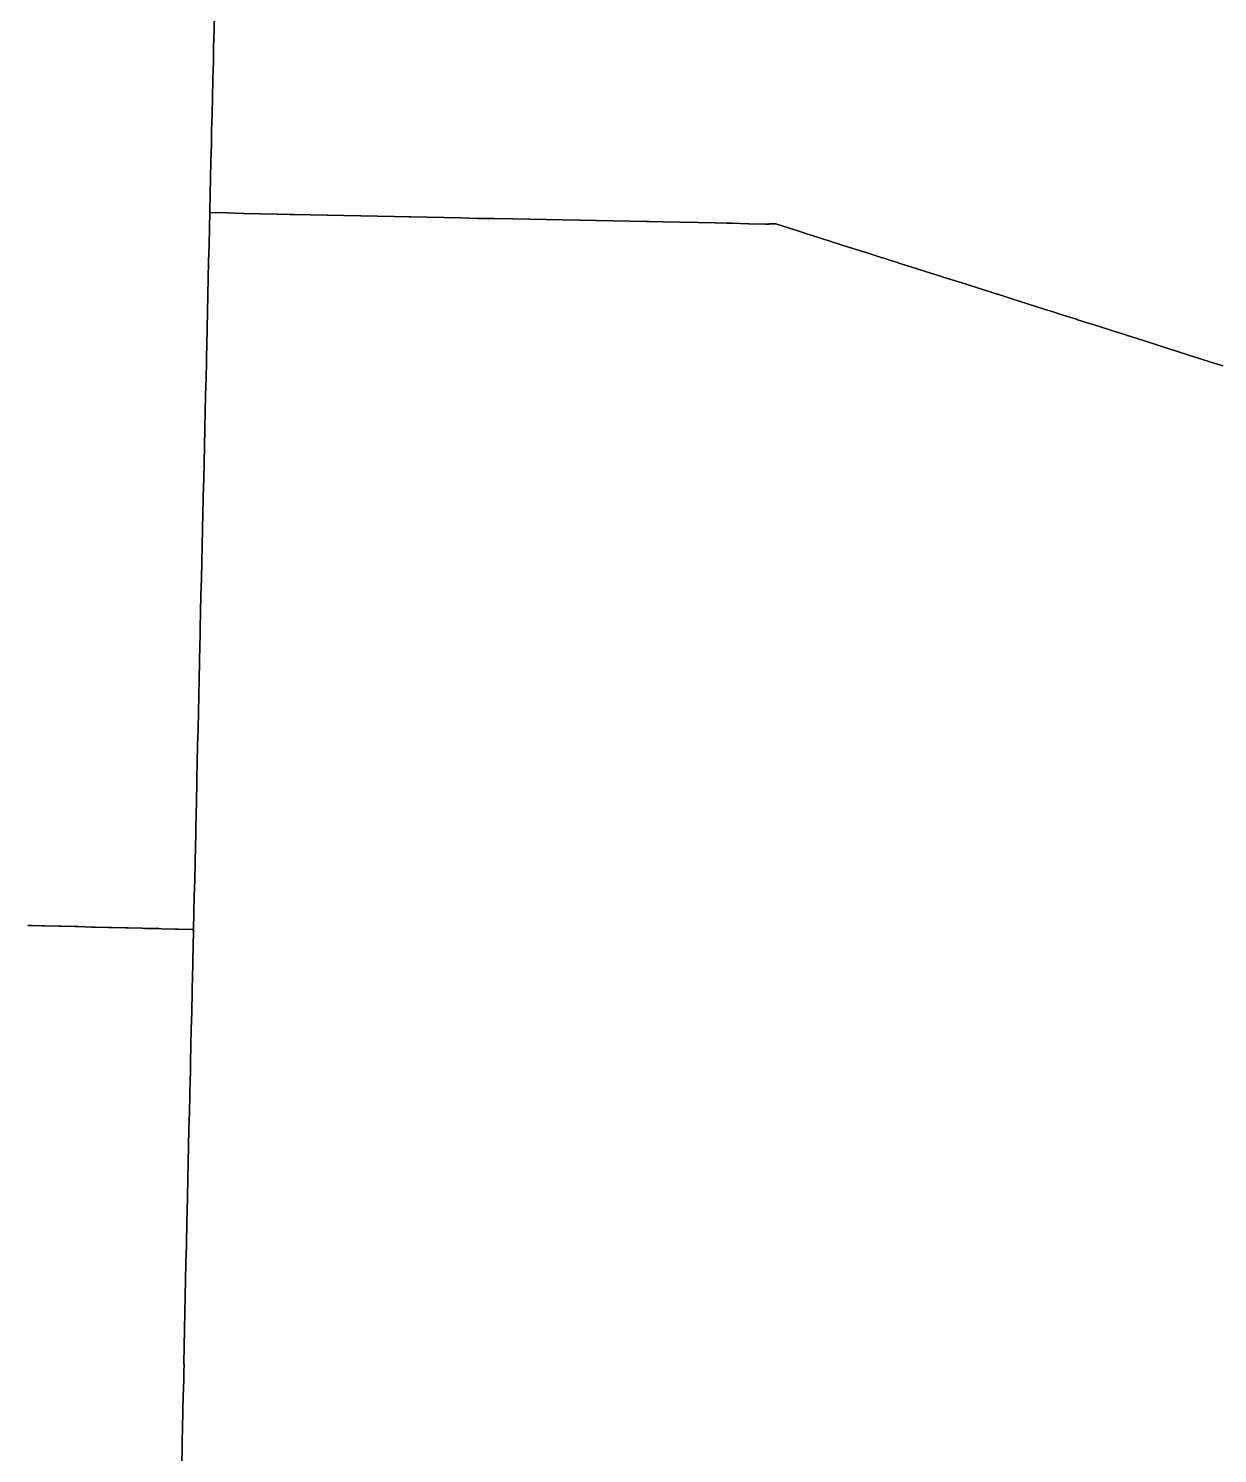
# Model space of a CAD drawing. Header units: inches. Extents: x 141448 to 685535, y 3466439 to 4099221.
# Drawn here: x 267007 to 381491, y 3645095 to 3782327 of the extents above; entities that cross this region are included whole.
import ezdxf

# ---------------------------------------------------------------- set-up
doc = ezdxf.new("R2010")
doc.units = ezdxf.units.IN
doc.header["$MEASUREMENT"] = 0
doc.layers.add('az_county', color=7, linetype='Continuous')

msp = doc.modelspace()

# ---------------------------------------------------------------- linework, layer by layer
at = {"layer": 'az_county'}
for points in [[(284914.71875, 3783765.25), (284876.3125, 3782156.5), (284876.09375, 3782146), (284834.71875, 3780541.25), (284804.96875, 3778935.5), (284796.5625, 3778479.25), (284790.6875, 3778479.5), (284762.96875, 3777324.75), (284722.5625, 3775708.75), (284682.46875, 3774102.25), (284643.25, 3772476.5), (284611.75, 3771167.5), (284611.65625, 3771160), (284574.15625, 3769548.75), (284536.75, 3767941.75), (284499.34375, 3766330.25), (284461.90625, 3764720.25), (284460.21875, 3764646), (284459.21875, 3764616), (284460.125, 3764603.5), (284424.90625, 3763113), (284387.90625, 3761497.5), (284352.625, 3759878.25), (284352.40625, 3759871), (284316.875, 3758292.5), (284316.59375, 3758281), (284281.78125, 3756656), (284246.375, 3755057.5), (284246.1875, 3755048), (284214.59375, 3753458.25), (284214.375, 3753450.5), (284180.0625, 3751844.5), (284156.5625, 3750752), (284143.65625, 3750237), (284143.5625, 3750231), (284106.5625, 3748621), (284065.4375, 3747012), (284065.25, 3747004), (284027.90625, 3745406.25), (284027.625, 3745395.75), (283990.90625, 3743793.75), (283990.625, 3743783.75), (283947.3125, 3742138), (283947.125, 3742128), (283911.125, 3740538.25), (283873.625, 3738928.75), (283834.78125, 3737313.75), (283826.59375, 3736888.75), (283796.28125, 3735696), (283755.5, 3734088.75), (283727.875, 3732588.25), (283697.5, 3730978.25), (283652.5, 3729375), (283611.78125, 3727766.25), (283575.28125, 3726158), (283541.21875, 3724546.5), (283527.90625, 3723753.25), (283515.71875, 3723025.5), (283515.03125, 3722946), (283478.3125, 3721332), (283478.03125, 3721314.75), (283436.21875, 3719717.5), (283436.125, 3719711.5), (283407.125, 3718107), (283407.03125, 3718098.5), (283366.03125, 3716496.75), (283365.625, 3716484.25), (283334.3125, 3714890.5), (283334.125, 3714880.5), (283294.8125, 3713275), (283294.625, 3713266), (283254.625, 3711669), (283254.53125, 3711659.75), (283220.8125, 3710059.75), (283220.53125, 3710043.5), (283201.21875, 3709162.5), (283208.21875, 3709162.25), (283191.21875, 3708431.75), (283172.3125, 3707619.5), (283154.90625, 3706822.25), (283119.9375, 3705214), (283107.75, 3704652.25), (283083.65625, 3703621.75), (283046.09375, 3702009.75), (283043.59375, 3701902.5), (283009.875, 3700394.25), (282989.59375, 3699487.5), (282972.96875, 3698798), (282934.21875, 3697189.75), (282933.8125, 3697173), (282898, 3695562.75), (282784, 3695566.25), (282774.625, 3695566.5), (281425.375, 3695595), (281174.375, 3695602.25), (281159.375, 3695602.5), (279817.09375, 3695633.75), (279562.09375, 3695643), (279535.78125, 3695643.25), (278991.78125, 3695648), (278205.34375, 3695661.75), (277948.75, 3695671), (277931.0625, 3695671.75), (276593.34375, 3695703.75), (276342.53125, 3695710.25), (276330.625, 3695710.5), (274989.125, 3695742.5), (274735.3125, 3695751), (274715.3125, 3695751.75), (273399.09375, 3695782.75), (273104.28125, 3695791.5), (271786.59375, 3695831.25), (271780.09375, 3695831.25), (271499.6875, 3695841.5), (270146.75, 3695872.25), (270133.0625, 3695872.75), (269904.0625, 3695878.25), (268518.53125, 3695912.75), (268278.625, 3695918.75), (267360.4375, 3695927.25), (266931.3125, 3695934.75)], [(382003.21875, 3749840.75), (381063.09375, 3750133), (380670.6875, 3750258.75), (379133.75, 3750748.75), (379111.84375, 3750755.25), (377452.3125, 3751285.75), (376525.59375, 3751576.25), (375930, 3751765), (375923.28125, 3751767.25), (374366.65625, 3752266.25), (372812.9375, 3752761.25), (372763.03125, 3752777.75), (372754.21875, 3752780.75), (371290.59375, 3753256.75), (371205.1875, 3753284.75), (369604.96875, 3753786.75), (369599.46875, 3753788.5), (368012.53125, 3754285.75), (368006.125, 3754287.75), (366404.3125, 3754795.5), (365662.90625, 3755032.25), (364809.375, 3755304.75), (363209.625, 3755812.25), (363204.25, 3755813.75), (361602.4375, 3756327.75), (361591.84375, 3756331.25), (361306.21875, 3756416.25), (361306.3125, 3756424), (360324.3125, 3756733.75), (360270.90625, 3756750.75), (359896.90625, 3756866.75), (359890.40625, 3756868.75), (358294.71875, 3757379.25), (358282.3125, 3757383), (356688.21875, 3757884.75), (356682.5, 3757886.25), (355079.8125, 3758389.75), (354929.8125, 3758438.25), (353482.21875, 3758906.75), (351881.09375, 3759406.75), (350711.59375, 3759775.75), (350699.3125, 3759779.5), (349807.5, 3760060.25), (349587, 3760134.5), (349112.90625, 3760284.5), (349105, 3760287), (347554.5, 3760785.75), (347540, 3760790), (346292.21875, 3761174.75), (345966.90625, 3761275.25), (345959.59375, 3761277.75), (344366.3125, 3761784), (344357.5, 3761786.75), (344297.5, 3761805.75), (343561.71875, 3762039.5), (342764.21875, 3762293), (341956.5, 3762548.75), (341576.40625, 3762669.25), (341167.71875, 3762798.75), (339569.3125, 3763308.75), (338980.09375, 3763500.25), (338925.3125, 3763518), (338313.71875, 3763526.25), (338313.5, 3763508.5), (338312.8125, 3763469.5), (337956.71875, 3763484.75), (336354.59375, 3763528.75), (336347.71875, 3763528.75), (334755.5, 3763568.75), (334252.28125, 3763584.75), (333137.96875, 3763621.25), (333130.96875, 3763621.25), (331524.46875, 3763651.25), (329732.28125, 3763681.75), (329723.5625, 3763681.75), (328112.65625, 3763706.75), (326767.75, 3763731.25), (326510.9375, 3763733.25), (324892.75, 3763770.75), (323287.90625, 3763797.25), (321691.21875, 3763827.75), (321676.90625, 3763828), (320078.40625, 3763862.75), (320078.71875, 3763872.75), (320065.21875, 3763871.75), (318460.21875, 3763902.25), (318456.21875, 3763890.75), (316858.59375, 3763921.25), (316848.375, 3763921.75), (315255.96875, 3763965.75), (315242.28125, 3763962.75), (315221.6875, 3763958.25), (313644.5625, 3763984.75), (313633.15625, 3763984.75), (311832.53125, 3764018), (310211.5, 3764044), (310204.28125, 3764044.25), (308616.59375, 3764080), (307006.75, 3764111.75), (306999.25, 3764112), (305402.53125, 3764145.25), (303805.78125, 3764180.75), (303795.40625, 3764181), (303674.59375, 3764180), (302223.15625, 3764208.5), (300613.65625, 3764240.5), (298999.9375, 3764279.5), (298992.625, 3764279.5), (297384.8125, 3764312), (297374.09375, 3764312.5), (295785.875, 3764346), (295772.0625, 3764346.25), (294144.84375, 3764385.25), (294139.03125, 3764385.5), (292569.9375, 3764420.5), (292127.59375, 3764429.5), (290969.3125, 3764453), (290952.8125, 3764453.5), (289354.0625, 3764491.5), (289343.46875, 3764492), (287724.875, 3764525), (287718.28125, 3764525.25), (286131.53125, 3764563.75), (286124.25, 3764564), (284527.125, 3764602), (284460.125, 3764603.5), (284459.21875, 3764616), (284460.21875, 3764646), (284461.90625, 3764720.25), (284499.34375, 3766330.25), (284536.75, 3767941.75), (284574.15625, 3769548.75), (284611.65625, 3771160), (284611.75, 3771167.5), (284643.25, 3772476.5), (284682.46875, 3774102.25), (284722.5625, 3775708.75), (284762.96875, 3777324.75), (284790.6875, 3778479.5), (284796.5625, 3778479.25), (284804.96875, 3778935.5), (284834.71875, 3780541.25), (284876.09375, 3782146), (284876.3125, 3782156.5), (284914.71875, 3783765.25)], [(281755.25, 3644104.5), (281787.25, 3645717.5), (281802.84375, 3646505.5), (281819.03125, 3647322.5), (281819.34375, 3647334.25), (281829.125, 3647718.25), (281860.625, 3648951.25), (281870.53125, 3649339.25), (281901.34375, 3650546.5), (281902.125, 3650574.75), (281947.25, 3652181.75), (281969.90625, 3652995), (281990, 3653712.25), (281973.40625, 3653712.75), (281974.71875, 3653795.25), (282004.59375, 3655408.75), (282034.40625, 3657039.25), (282067.3125, 3658646.75), (282100.59375, 3660248.25), (282136.71875, 3661864.25), (282170.5, 3663458.25), (282170.8125, 3663474), (282212.40625, 3665084.25), (282212.5, 3665089.75), (282233, 3665896.5), (282253.21875, 3666691.75), (282254, 3666724.25), (282266, 3667574.75), (282281.21875, 3668289), (282281.5, 3668301.25), (282316, 3669910.25), (282352.5, 3671514.5), (282352.5, 3671520.5), (282386.5, 3673128.5), (282423, 3674735), (282423.09375, 3674741.5), (282458.3125, 3676347), (282494.21875, 3677961), (282530.59375, 3679565.25), (282530.71875, 3679570.25), (282564.71875, 3681177.5), (282564.8125, 3681184), (282571.09375, 3681437.25), (282590.3125, 3681437), (282616.8125, 3682787), (282651.3125, 3684381.75), (282651.5, 3684388.75), (282684.96875, 3686000), (282719.96875, 3687606), (282720.1875, 3687612.5), (282728.28125, 3688029.75), (282751.53125, 3689207.75), (282751.75, 3689220.5), (282767.9375, 3690036.5), (282783.4375, 3690819.25), (282783.65625, 3690830), (282818.4375, 3692426), (282818.65625, 3692437.25), (282851.625, 3694029.5), (282851.90625, 3694045.75), (282878.5, 3695300), (282892.21875, 3695299.75), (282898, 3695562.75), (282933.8125, 3697173), (282934.21875, 3697189.75), (282972.96875, 3698798), (282989.59375, 3699487.5), (283009.875, 3700394.25), (283043.59375, 3701902.5), (283046.09375, 3702009.75), (283083.65625, 3703621.75), (283107.75, 3704652.25), (283119.9375, 3705214), (283154.90625, 3706822.25), (283172.3125, 3707619.5), (283191.21875, 3708431.75), (283208.21875, 3709162.25), (283201.21875, 3709162.5), (283220.53125, 3710043.5), (283220.8125, 3710059.75), (283254.53125, 3711659.75), (283254.625, 3711669), (283294.625, 3713266), (283294.8125, 3713275), (283334.125, 3714880.5), (283334.3125, 3714890.5), (283365.625, 3716484.25), (283366.03125, 3716496.75), (283407.03125, 3718098.5), (283407.125, 3718107), (283436.125, 3719711.5), (283436.21875, 3719717.5), (283478.03125, 3721314.75), (283478.3125, 3721332), (283515.03125, 3722946), (283515.71875, 3723025.5), (283527.90625, 3723753.25), (283541.21875, 3724546.5), (283575.28125, 3726158), (283611.78125, 3727766.25), (283652.5, 3729375), (283697.5, 3730978.25), (283727.875, 3732588.25), (283755.5, 3734088.75), (283796.28125, 3735696), (283826.59375, 3736888.75), (283834.78125, 3737313.75), (283873.625, 3738928.75), (283911.125, 3740538.25), (283947.125, 3742128), (283947.3125, 3742138), (283990.625, 3743783.75), (283990.90625, 3743793.75), (284027.625, 3745395.75), (284027.90625, 3745406.25), (284065.25, 3747004), (284065.4375, 3747012), (284106.5625, 3748621), (284143.5625, 3750231), (284143.65625, 3750237), (284156.5625, 3750752), (284180.0625, 3751844.5), (284214.375, 3753450.5), (284214.59375, 3753458.25), (284246.1875, 3755048), (284246.375, 3755057.5), (284281.78125, 3756656), (284316.59375, 3758281), (284316.875, 3758292.5), (284352.40625, 3759871), (284352.625, 3759878.25), (284387.90625, 3761497.5), (284424.90625, 3763113), (284460.125, 3764603.5), (284527.125, 3764602), (286124.25, 3764564), (286131.53125, 3764563.75), (287718.28125, 3764525.25), (287724.875, 3764525), (289343.46875, 3764492), (289354.0625, 3764491.5), (290952.8125, 3764453.5), (290969.3125, 3764453), (292127.59375, 3764429.5), (292569.9375, 3764420.5), (294139.03125, 3764385.5), (294144.84375, 3764385.25), (295772.0625, 3764346.25), (295785.875, 3764346), (297374.09375, 3764312.5), (297384.8125, 3764312), (298992.625, 3764279.5), (298999.9375, 3764279.5), (300613.65625, 3764240.5), (302223.15625, 3764208.5), (303674.59375, 3764180), (303795.40625, 3764181), (303805.78125, 3764180.75), (305402.53125, 3764145.25), (306999.25, 3764112), (307006.75, 3764111.75), (308616.59375, 3764080), (310204.28125, 3764044.25), (310211.5, 3764044), (311832.53125, 3764018), (313633.15625, 3763984.75), (313644.5625, 3763984.75), (315221.6875, 3763958.25), (315242.28125, 3763962.75), (315255.96875, 3763965.75), (316848.375, 3763921.75), (316858.59375, 3763921.25), (318456.21875, 3763890.75), (318460.21875, 3763902.25), (320065.21875, 3763871.75), (320078.71875, 3763872.75), (320078.40625, 3763862.75), (321676.90625, 3763828), (321691.21875, 3763827.75), (323287.90625, 3763797.25), (324892.75, 3763770.75), (326510.9375, 3763733.25), (326767.75, 3763731.25), (328112.65625, 3763706.75), (329723.5625, 3763681.75), (329732.28125, 3763681.75), (331524.46875, 3763651.25), (333130.96875, 3763621.25), (333137.96875, 3763621.25), (334252.28125, 3763584.75), (334755.5, 3763568.75), (336347.71875, 3763528.75), (336354.59375, 3763528.75), (337956.71875, 3763484.75), (338312.8125, 3763469.5), (338313.5, 3763508.5), (338313.71875, 3763526.25), (338925.3125, 3763518), (338980.09375, 3763500.25), (339569.3125, 3763308.75), (341167.71875, 3762798.75), (341576.40625, 3762669.25), (341956.5, 3762548.75), (342764.21875, 3762293), (343561.71875, 3762039.5), (344297.5, 3761805.75), (344357.5, 3761786.75), (344366.3125, 3761784), (345959.59375, 3761277.75), (345966.90625, 3761275.25), (346292.21875, 3761174.75), (347540, 3760790), (347554.5, 3760785.75), (349105, 3760287), (349112.90625, 3760284.5), (349587, 3760134.5), (349807.5, 3760060.25), (350699.3125, 3759779.5), (350711.59375, 3759775.75), (351881.09375, 3759406.75), (353482.21875, 3758906.75), (354929.8125, 3758438.25), (355079.8125, 3758389.75), (356682.5, 3757886.25), (356688.21875, 3757884.75), (358282.3125, 3757383), (358294.71875, 3757379.25), (359890.40625, 3756868.75), (359896.90625, 3756866.75), (360270.90625, 3756750.75), (360324.3125, 3756733.75), (361306.3125, 3756424), (361306.21875, 3756416.25), (361591.84375, 3756331.25), (361602.4375, 3756327.75), (363204.25, 3755813.75), (363209.625, 3755812.25), (364809.375, 3755304.75), (365662.90625, 3755032.25), (366404.3125, 3754795.5), (368006.125, 3754287.75), (368012.53125, 3754285.75), (369599.46875, 3753788.5), (369604.96875, 3753786.75), (371205.1875, 3753284.75), (371290.59375, 3753256.75), (372754.21875, 3752780.75), (372763.03125, 3752777.75), (372812.9375, 3752761.25), (374366.65625, 3752266.25), (375923.28125, 3751767.25), (375930, 3751765), (376525.59375, 3751576.25), (377452.3125, 3751285.75), (379111.84375, 3750755.25), (379133.75, 3750748.75), (380670.6875, 3750258.75), (381063.09375, 3750133), (382003.21875, 3749840.75)], [(266931.3125, 3695934.75), (267360.4375, 3695927.25), (268278.625, 3695918.75), (268518.53125, 3695912.75), (269904.0625, 3695878.25), (270133.0625, 3695872.75), (270146.75, 3695872.25), (271499.6875, 3695841.5), (271780.09375, 3695831.25), (271786.59375, 3695831.25), (273104.28125, 3695791.5), (273399.09375, 3695782.75), (274715.3125, 3695751.75), (274735.3125, 3695751), (274989.125, 3695742.5), (276330.625, 3695710.5), (276342.53125, 3695710.25), (276593.34375, 3695703.75), (277931.0625, 3695671.75), (277948.75, 3695671), (278205.34375, 3695661.75), (278991.78125, 3695648), (279535.78125, 3695643.25), (279562.09375, 3695643), (279817.09375, 3695633.75), (281159.375, 3695602.5), (281174.375, 3695602.25), (281425.375, 3695595), (282774.625, 3695566.5), (282784, 3695566.25), (282898, 3695562.75), (282892.21875, 3695299.75), (282878.5, 3695300), (282851.90625, 3694045.75), (282851.625, 3694029.5), (282818.65625, 3692437.25), (282818.4375, 3692426), (282783.65625, 3690830), (282783.4375, 3690819.25), (282767.9375, 3690036.5), (282751.75, 3689220.5), (282751.53125, 3689207.75), (282728.28125, 3688029.75), (282720.1875, 3687612.5), (282719.96875, 3687606), (282684.96875, 3686000), (282651.5, 3684388.75), (282651.3125, 3684381.75), (282616.8125, 3682787), (282590.3125, 3681437), (282571.09375, 3681437.25), (282564.8125, 3681184), (282564.71875, 3681177.5), (282530.71875, 3679570.25), (282530.59375, 3679565.25), (282494.21875, 3677961), (282458.3125, 3676347), (282423.09375, 3674741.5), (282423, 3674735), (282386.5, 3673128.5), (282352.5, 3671520.5), (282352.5, 3671514.5), (282316, 3669910.25), (282281.5, 3668301.25), (282281.21875, 3668289), (282266, 3667574.75), (282254, 3666724.25), (282253.21875, 3666691.75), (282233, 3665896.5), (282212.5, 3665089.75), (282212.40625, 3665084.25), (282170.8125, 3663474), (282170.5, 3663458.25), (282136.71875, 3661864.25), (282100.59375, 3660248.25), (282067.3125, 3658646.75), (282034.40625, 3657039.25), (282004.59375, 3655408.75), (281974.71875, 3653795.25), (281973.40625, 3653712.75), (281990, 3653712.25), (281969.90625, 3652995), (281947.25, 3652181.75), (281902.125, 3650574.75), (281901.34375, 3650546.5), (281870.53125, 3649339.25), (281860.625, 3648951.25), (281829.125, 3647718.25), (281819.34375, 3647334.25), (281819.03125, 3647322.5), (281802.84375, 3646505.5), (281787.25, 3645717.5), (281755.25, 3644104.5)]]:
    msp.add_lwpolyline(points, dxfattribs=at)

doc.saveas('drawing.dxf')
